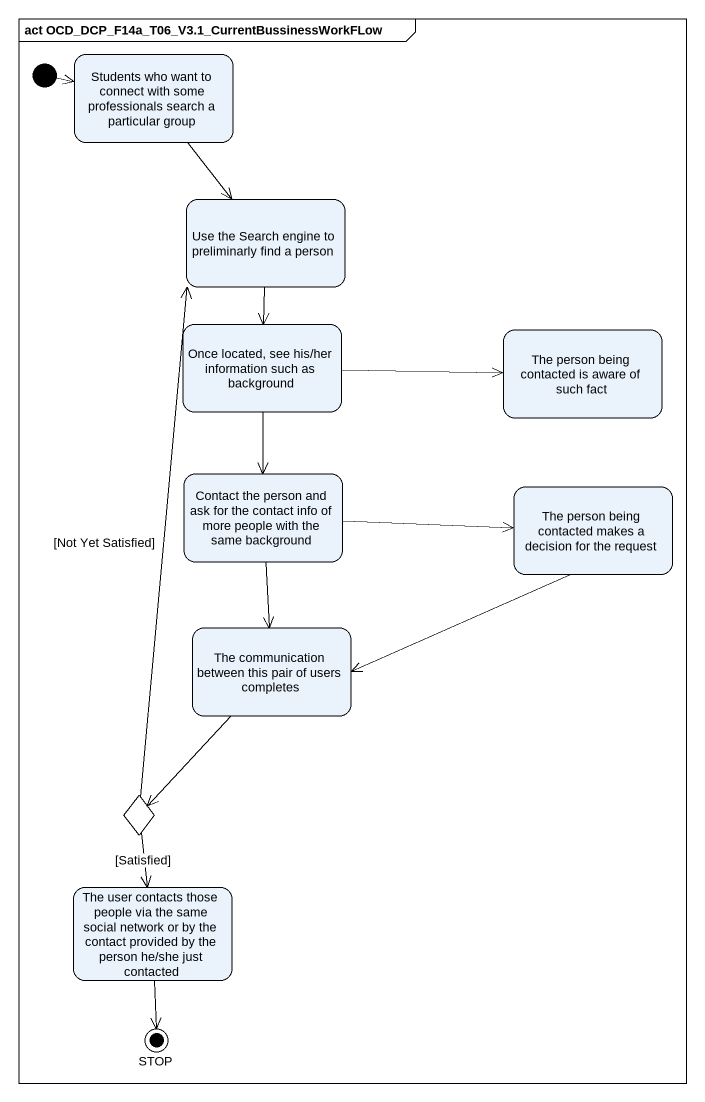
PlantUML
@startuml
mainframe act OCD_DCP_F14a_T06_V3.1_CurrentBussinessWorkFLow
hide empty description
state "Students who want to connect with some professionals search a particular group" as Students_who_want_to
state "Use the Search engine to preliminarly find a person" as Use_the_Search_engine_to
state "Once located, see his/her information such as background" as Once_located_see_his_her
state "The person being contacted is aware of such fact" as The_person_being_contacted
state "Contact the person and ask for the contact info of more people with the same background" as Contact_the_person_and_ask
state "The person being contacted makes a decision for the request" as The_person_being_contacted_2
state "The communication between this pair of users completes" as The_communication_between
state choice1 <<choice>>
state "The user contacts those people via the same social network or by the contact provided by the person he/she just contacted" as The_user_contacts_those
state "STOP" as STOP_ <<end>>
[*] -right-> Students_who_want_to
Students_who_want_to --> Use_the_Search_engine_to
Use_the_Search_engine_to --> Once_located_see_his_her
Once_located_see_his_her -right-> The_person_being_contacted
Once_located_see_his_her --> Contact_the_person_and_ask
Contact_the_person_and_ask -right-> The_person_being_contacted_2
Contact_the_person_and_ask --> The_communication_between
The_person_being_contacted_2 -left-> The_communication_between
The_communication_between --> choice1
choice1 -up-> Use_the_Search_engine_to : [Not Yet Satisfied]
choice1 --> The_user_contacts_those : [Satisfied]
The_user_contacts_those --> STOP_
@enduml
